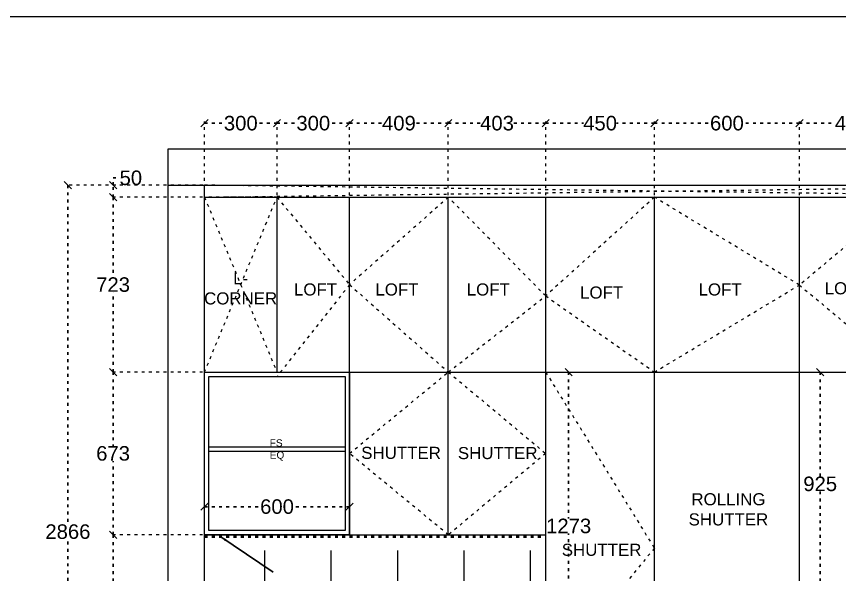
# Model space of a CAD drawing. Header units: millimetres. Extents: x 220712 to 1505573, y -354410 to 241923.
# Drawn here: x 245647 to 249054, y 95801 to 98109 of the extents above; entities that cross this region are included whole.
import ezdxf

# ---------------------------------------------------------------- set-up
doc = ezdxf.new("R2010")
doc.units = ezdxf.units.MM
doc.header["$MEASUREMENT"] = 0
doc.linetypes.add('ACAD_ISO03W100', pattern=[30, 12, -18])
doc.layers.add('Walls', color=253, linetype='Continuous')
doc.layers.add('Words', color=7, linetype='Continuous')
doc.styles.get("Standard").update_dxf_attribs({"font": 'arial.ttf'})
doc.dimstyles.get("Standard").update_dxf_attribs({"dimtxt": 60, "dimasz": 30, "dimexe": 7.75, "dimexo": 8.13, "dimgap": 0.63, "dimtad": 0, "dimtih": 1, "dimtoh": 1, "dimdec": 0, "dimzin": 0, "dimtxsty": 'Standard', "dimblk": 'OBLIQUE', "dimcen": 2.25, "dimclrd": 1, "dimclre": 1, "dimclrt": 1, "dimadec": 0, "dimazin": 0, "dimtfac": 1, "dimtdec": 0, "dimtofl": 0, "dimtmove": 0, "dimatfit": 3, "dimfxl": 1, "dimtolj": 1, "dimtzin": 0, "dimlwd": 30, "dimarcsym": 0})

# ---------------------------------------------------------------- blocks, each defined once
blk = doc.blocks.new('_Oblique')
at = {"color": 0, "linetype": 'ByBlock', "lineweight": -2}
blk.add_line((-0.5, -0.5), (0.5, 0.5), dxfattribs=at)
blk = doc.blocks.new('*D1708')
at = {"layer": 'Defpoints', "color": 0, "linetype": 'ACAD_ISO03W100', "transparency": 16777216}
for p in [(246047, 95965.5), (246425.5, 95965.5), (246425.5, 95365.5)]:
    blk.add_point(p, dxfattribs=at)
at = {"layer": 'Walls', "color": 1, "linetype": 'ACAD_ISO03W100', "lineweight": -2, "transparency": 16777216}
for p, q in [((246417.4, 95965.5), (246039.3, 95965.5)), ((246417.4, 95365.5), (246039.3, 95365.5))]:
    blk.add_line(p, q, dxfattribs=at)
at = {"layer": 'Walls', "color": 1, "linetype": 'ACAD_ISO03W100', "lineweight": 30, "transparency": 16777216}
for p, q in [((246047, 95965.5), (246047, 95696.8)), ((246047, 95365.5), (246047, 95634.2))]:
    blk.add_line(p, q, dxfattribs=at)
at = {"layer": 'Walls', "color": 1, "linetype": 'ACAD_ISO03W100', "lineweight": 30, "transparency": 16777216, "xscale": 30, "yscale": 30, "zscale": 30}
for p, rotation in [((246047, 95965.5), 90), ((246047, 95365.5), 270)]:
    blk.add_blockref('_Oblique', p, dxfattribs=dict(at, rotation=rotation))
at = {"layer": 'Walls', "color": 1, "linetype": 'ACAD_ISO03W100', "transparency": 16777216, "insert": (246047, 95665.5), "char_height": 60, "attachment_point": 5}
blk.add_mtext('\\A1;600', dxfattribs=at)
blk = doc.blocks.new('*D1709')
at = {"layer": 'Defpoints', "color": 0, "linetype": 'ACAD_ISO03W100', "transparency": 16777216}
for p in [(246047, 96638.5), (246275.5, 96638.5), (246425.5, 95965.5)]:
    blk.add_point(p, dxfattribs=at)
at = {"layer": 'Walls', "color": 1, "linetype": 'ACAD_ISO03W100', "lineweight": -2, "transparency": 16777216}
for p, q in [((246267.4, 96638.5), (246039.3, 96638.5)), ((246417.4, 95965.5), (246039.3, 95965.5))]:
    blk.add_line(p, q, dxfattribs=at)
at = {"layer": 'Walls', "color": 1, "linetype": 'ACAD_ISO03W100', "lineweight": 30, "transparency": 16777216}
for p, q in [((246047, 96638.5), (246047, 96333.3)), ((246047, 95965.5), (246047, 96270.7))]:
    blk.add_line(p, q, dxfattribs=at)
at = {"layer": 'Walls', "color": 1, "linetype": 'ACAD_ISO03W100', "lineweight": 30, "transparency": 16777216, "xscale": 30, "yscale": 30, "zscale": 30}
for p, rotation in [((246047, 96638.5), 90), ((246047, 95965.5), 270)]:
    blk.add_blockref('_Oblique', p, dxfattribs=dict(at, rotation=rotation))
at = {"layer": 'Walls', "color": 1, "linetype": 'ACAD_ISO03W100', "transparency": 16777216, "insert": (246047, 96302), "char_height": 60, "attachment_point": 5}
blk.add_mtext('\\A1;673', dxfattribs=at)
blk = doc.blocks.new('*D1710')
at = {"layer": 'Defpoints', "color": 0, "linetype": 'ACAD_ISO03W100', "transparency": 16777216}
for p in [(246047, 97361.5), (246425.5, 97361.5), (246425.5, 96638.5)]:
    blk.add_point(p, dxfattribs=at)
at = {"layer": 'Walls', "color": 1, "linetype": 'ACAD_ISO03W100', "lineweight": -2, "transparency": 16777216}
for p, q in [((246417.4, 97361.5), (246039.3, 97361.5)), ((246417.4, 96638.5), (246039.3, 96638.5))]:
    blk.add_line(p, q, dxfattribs=at)
at = {"layer": 'Walls', "color": 1, "linetype": 'ACAD_ISO03W100', "lineweight": 30, "transparency": 16777216}
for p, q in [((246047, 97361.5), (246047, 97031.3)), ((246047, 96638.5), (246047, 96968.7))]:
    blk.add_line(p, q, dxfattribs=at)
at = {"layer": 'Walls', "color": 1, "linetype": 'ACAD_ISO03W100', "lineweight": 30, "transparency": 16777216, "xscale": 30, "yscale": 30, "zscale": 30}
for p, rotation in [((246047, 97361.5), 90), ((246047, 96638.5), 270)]:
    blk.add_blockref('_Oblique', p, dxfattribs=dict(at, rotation=rotation))
at = {"layer": 'Walls', "color": 1, "linetype": 'ACAD_ISO03W100', "transparency": 16777216, "insert": (246047, 97000), "char_height": 60, "attachment_point": 5}
blk.add_mtext('\\A1;723', dxfattribs=at)
blk = doc.blocks.new('*D1718')
at = {"layer": 'Defpoints', "color": 0, "linetype": 'ACAD_ISO03W100', "transparency": 16777216}
for p in [(246725.5, 97667.5), (246425.5, 97361.5), (246725.5, 97361.5)]:
    blk.add_point(p, dxfattribs=at)
at = {"layer": 'Walls', "color": 1, "linetype": 'ACAD_ISO03W100', "lineweight": -2, "transparency": 16777216}
for p, q in [((246425.5, 97369.63), (246425.5, 97675.25)), ((246725.5, 97369.63), (246725.5, 97675.25))]:
    blk.add_line(p, q, dxfattribs=at)
at = {"layer": 'Walls', "color": 1, "linetype": 'ACAD_ISO03W100', "lineweight": 30, "transparency": 16777216}
for p, q in [((246425.5, 97667.5), (246508.710382, 97667.5)), ((246725.5, 97667.5), (246642.289618, 97667.5))]:
    blk.add_line(p, q, dxfattribs=at)
at = {"layer": 'Walls', "color": 1, "linetype": 'ACAD_ISO03W100', "lineweight": 30, "transparency": 16777216, "xscale": 30, "yscale": 30, "zscale": 30, "rotation": 180}
blk.add_blockref('_Oblique', (246425.5, 97667.5), dxfattribs=at)
at = {"layer": 'Walls', "color": 1, "linetype": 'ACAD_ISO03W100', "lineweight": 30, "transparency": 16777216, "xscale": 30, "yscale": 30, "zscale": 30}
blk.add_blockref('_Oblique', (246725.5, 97667.5), dxfattribs=at)
at = {"layer": 'Walls', "color": 1, "linetype": 'ACAD_ISO03W100', "transparency": 16777216, "insert": (246575.5, 97667.5), "char_height": 60, "attachment_point": 5}
blk.add_mtext('\\A1;300', dxfattribs=at)
blk = doc.blocks.new('*D1719')
at = {"layer": 'Defpoints', "color": 0, "linetype": 'ACAD_ISO03W100', "transparency": 16777216}
for p in [(246725.5, 97667.5), (246725.5, 97361.5), (247025.5, 97361.5)]:
    blk.add_point(p, dxfattribs=at)
at = {"layer": 'Walls', "color": 1, "linetype": 'ACAD_ISO03W100', "lineweight": -2, "transparency": 16777216}
for p, q in [((246725.5, 97369.63), (246725.5, 97675.25)), ((247025.5, 97369.63), (247025.5, 97675.25))]:
    blk.add_line(p, q, dxfattribs=at)
at = {"layer": 'Walls', "color": 1, "linetype": 'ACAD_ISO03W100', "lineweight": 30, "transparency": 16777216}
for p, q in [((246725.5, 97667.5), (246808.710382, 97667.5)), ((247025.5, 97667.5), (246942.289618, 97667.5))]:
    blk.add_line(p, q, dxfattribs=at)
at = {"layer": 'Walls', "color": 1, "linetype": 'ACAD_ISO03W100', "lineweight": 30, "transparency": 16777216, "xscale": 30, "yscale": 30, "zscale": 30, "rotation": 180}
blk.add_blockref('_Oblique', (246725.5, 97667.5), dxfattribs=at)
at = {"layer": 'Walls', "color": 1, "linetype": 'ACAD_ISO03W100', "lineweight": 30, "transparency": 16777216, "xscale": 30, "yscale": 30, "zscale": 30}
blk.add_blockref('_Oblique', (247025.5, 97667.5), dxfattribs=at)
at = {"layer": 'Walls', "color": 1, "linetype": 'ACAD_ISO03W100', "transparency": 16777216, "insert": (246875.5, 97667.5), "char_height": 60, "attachment_point": 5}
blk.add_mtext('\\A1;300', dxfattribs=at)
blk = doc.blocks.new('*D1720')
at = {"layer": 'Defpoints', "color": 0, "linetype": 'ACAD_ISO03W100', "transparency": 16777216}
for p in [(247025.5, 97667.5), (247025.5, 97361.5), (247434.5, 97361.5)]:
    blk.add_point(p, dxfattribs=at)
at = {"layer": 'Walls', "color": 1, "linetype": 'ACAD_ISO03W100', "lineweight": -2, "transparency": 16777216}
for p, q in [((247025.5, 97369.6), (247025.5, 97675.2)), ((247434.5, 97369.6), (247434.5, 97675.2))]:
    blk.add_line(p, q, dxfattribs=at)
at = {"layer": 'Walls', "color": 1, "linetype": 'ACAD_ISO03W100', "lineweight": 30, "transparency": 16777216}
for p, q in [((247025.5, 97667.5), (247161.8, 97667.5)), ((247434.5, 97667.5), (247298.2, 97667.5))]:
    blk.add_line(p, q, dxfattribs=at)
at = {"layer": 'Walls', "color": 1, "linetype": 'ACAD_ISO03W100', "lineweight": 30, "transparency": 16777216, "xscale": 30, "yscale": 30, "zscale": 30, "rotation": 180}
blk.add_blockref('_Oblique', (247025.5, 97667.5), dxfattribs=at)
at = {"layer": 'Walls', "color": 1, "linetype": 'ACAD_ISO03W100', "lineweight": 30, "transparency": 16777216, "xscale": 30, "yscale": 30, "zscale": 30}
blk.add_blockref('_Oblique', (247434.5, 97667.5), dxfattribs=at)
at = {"layer": 'Walls', "color": 1, "linetype": 'ACAD_ISO03W100', "transparency": 16777216, "insert": (247230, 97667.5), "char_height": 60, "attachment_point": 5}
blk.add_mtext('\\A1;409', dxfattribs=at)
blk = doc.blocks.new('*D1721')
at = {"layer": 'Defpoints', "color": 0, "linetype": 'ACAD_ISO03W100', "transparency": 16777216}
for p in [(247434.5, 97667.5), (247434.5, 97361.5), (247837.5, 97361.5)]:
    blk.add_point(p, dxfattribs=at)
at = {"layer": 'Walls', "color": 1, "linetype": 'ACAD_ISO03W100', "lineweight": -2, "transparency": 16777216}
for p, q in [((247434.5, 97369.6), (247434.5, 97675.2)), ((247837.5, 97369.6), (247837.5, 97675.2))]:
    blk.add_line(p, q, dxfattribs=at)
at = {"layer": 'Walls', "color": 1, "linetype": 'ACAD_ISO03W100', "lineweight": 30, "transparency": 16777216}
for p, q in [((247434.5, 97667.5), (247567.9, 97667.5)), ((247837.5, 97667.5), (247704.1, 97667.5))]:
    blk.add_line(p, q, dxfattribs=at)
at = {"layer": 'Walls', "color": 1, "linetype": 'ACAD_ISO03W100', "lineweight": 30, "transparency": 16777216, "xscale": 30, "yscale": 30, "zscale": 30, "rotation": 180}
blk.add_blockref('_Oblique', (247434.5, 97667.5), dxfattribs=at)
at = {"layer": 'Walls', "color": 1, "linetype": 'ACAD_ISO03W100', "lineweight": 30, "transparency": 16777216, "xscale": 30, "yscale": 30, "zscale": 30}
blk.add_blockref('_Oblique', (247837.5, 97667.5), dxfattribs=at)
at = {"layer": 'Walls', "color": 1, "linetype": 'ACAD_ISO03W100', "transparency": 16777216, "insert": (247636, 97667.5), "char_height": 60, "attachment_point": 5}
blk.add_mtext('\\A1;403', dxfattribs=at)
blk = doc.blocks.new('*D1722')
at = {"layer": 'Defpoints', "color": 0, "linetype": 'ACAD_ISO03W100', "transparency": 16777216}
for p in [(247837.5, 97667.5), (247837.5, 97361.5), (248287.5, 97361.5)]:
    blk.add_point(p, dxfattribs=at)
at = {"layer": 'Walls', "color": 1, "linetype": 'ACAD_ISO03W100', "lineweight": -2, "transparency": 16777216}
for p, q in [((247837.5, 97369.6), (247837.5, 97675.2)), ((248287.5, 97369.6), (248287.5, 97675.2))]:
    blk.add_line(p, q, dxfattribs=at)
at = {"layer": 'Walls', "color": 1, "linetype": 'ACAD_ISO03W100', "lineweight": 30, "transparency": 16777216}
for p, q in [((247837.5, 97667.5), (247994.5, 97667.5)), ((248287.5, 97667.5), (248130.5, 97667.5))]:
    blk.add_line(p, q, dxfattribs=at)
at = {"layer": 'Walls', "color": 1, "linetype": 'ACAD_ISO03W100', "lineweight": 30, "transparency": 16777216, "xscale": 30, "yscale": 30, "zscale": 30, "rotation": 180}
blk.add_blockref('_Oblique', (247837.5, 97667.5), dxfattribs=at)
at = {"layer": 'Walls', "color": 1, "linetype": 'ACAD_ISO03W100', "lineweight": 30, "transparency": 16777216, "xscale": 30, "yscale": 30, "zscale": 30}
blk.add_blockref('_Oblique', (248287.5, 97667.5), dxfattribs=at)
at = {"layer": 'Walls', "color": 1, "linetype": 'ACAD_ISO03W100', "transparency": 16777216, "insert": (248062.5, 97667.5), "char_height": 60, "attachment_point": 5}
blk.add_mtext('\\A1;450', dxfattribs=at)
blk = doc.blocks.new('*D1723')
at = {"layer": 'Defpoints', "color": 0, "linetype": 'ACAD_ISO03W100', "transparency": 16777216}
for p in [(248887.5, 97667.5), (248287.5, 97361.5), (248887.5, 97361.5)]:
    blk.add_point(p, dxfattribs=at)
at = {"layer": 'Walls', "color": 1, "linetype": 'ACAD_ISO03W100', "lineweight": -2, "transparency": 16777216}
for p, q in [((248287.5, 97369.6), (248287.5, 97675.2)), ((248887.5, 97369.6), (248887.5, 97675.2))]:
    blk.add_line(p, q, dxfattribs=at)
at = {"layer": 'Walls', "color": 1, "linetype": 'ACAD_ISO03W100', "lineweight": 30, "transparency": 16777216}
for p, q in [((248287.5, 97667.5), (248520.5, 97667.5)), ((248887.5, 97667.5), (248654.5, 97667.5))]:
    blk.add_line(p, q, dxfattribs=at)
at = {"layer": 'Walls', "color": 1, "linetype": 'ACAD_ISO03W100', "lineweight": 30, "transparency": 16777216, "xscale": 30, "yscale": 30, "zscale": 30, "rotation": 180}
blk.add_blockref('_Oblique', (248287.5, 97667.5), dxfattribs=at)
at = {"layer": 'Walls', "color": 1, "linetype": 'ACAD_ISO03W100', "lineweight": 30, "transparency": 16777216, "xscale": 30, "yscale": 30, "zscale": 30}
blk.add_blockref('_Oblique', (248887.5, 97667.5), dxfattribs=at)
at = {"layer": 'Walls', "color": 1, "linetype": 'ACAD_ISO03W100', "transparency": 16777216, "insert": (248587.5, 97667.5), "char_height": 60, "attachment_point": 5}
blk.add_mtext('\\A1;600', dxfattribs=at)
blk = doc.blocks.new('*D1724')
at = {"layer": 'Defpoints', "color": 0, "linetype": 'ACAD_ISO03W100', "transparency": 16777216}
for p in [(248887.5, 97667.5), (248887.5, 97361.5), (249320.5, 97361.5)]:
    blk.add_point(p, dxfattribs=at)
at = {"layer": 'Walls', "color": 1, "linetype": 'ACAD_ISO03W100', "lineweight": -2, "transparency": 16777216}
for p, q in [((248887.5, 97369.6), (248887.5, 97675.2)), ((249320.5, 97369.6), (249320.5, 97675.2))]:
    blk.add_line(p, q, dxfattribs=at)
at = {"layer": 'Walls', "color": 1, "linetype": 'ACAD_ISO03W100', "lineweight": 30, "transparency": 16777216}
for p, q in [((248887.5, 97667.5), (249035.9, 97667.5)), ((249320.5, 97667.5), (249172.1, 97667.5))]:
    blk.add_line(p, q, dxfattribs=at)
at = {"layer": 'Walls', "color": 1, "linetype": 'ACAD_ISO03W100', "lineweight": 30, "transparency": 16777216, "xscale": 30, "yscale": 30, "zscale": 30, "rotation": 180}
blk.add_blockref('_Oblique', (248887.5, 97667.5), dxfattribs=at)
at = {"layer": 'Walls', "color": 1, "linetype": 'ACAD_ISO03W100', "lineweight": 30, "transparency": 16777216, "xscale": 30, "yscale": 30, "zscale": 30}
blk.add_blockref('_Oblique', (249320.5, 97667.5), dxfattribs=at)
at = {"layer": 'Walls', "color": 1, "linetype": 'ACAD_ISO03W100', "transparency": 16777216, "insert": (249104, 97667.5), "char_height": 60, "attachment_point": 5}
blk.add_mtext('\\A1;433', dxfattribs=at)
blk = doc.blocks.new('*D1725')
at = {"layer": 'Defpoints', "color": 0, "linetype": 'ACAD_ISO03W100', "transparency": 16777216}
for p in [(247025.5, 96082), (246425.5, 95965.5), (247025.5, 95965.5)]:
    blk.add_point(p, dxfattribs=at)
at = {"layer": 'Walls', "color": 1, "linetype": 'ACAD_ISO03W100', "lineweight": -2, "transparency": 16777216}
for p, q in [((246425.5, 95973.6), (246425.5, 96089.8)), ((247025.5, 95973.6), (247025.5, 96089.8))]:
    blk.add_line(p, q, dxfattribs=at)
at = {"layer": 'Walls', "color": 1, "linetype": 'ACAD_ISO03W100', "lineweight": 30, "transparency": 16777216}
for p, q in [((246425.5, 96082), (246658.5, 96082)), ((247025.5, 96082), (246792.5, 96082))]:
    blk.add_line(p, q, dxfattribs=at)
at = {"layer": 'Walls', "color": 1, "linetype": 'ACAD_ISO03W100', "lineweight": 30, "transparency": 16777216, "xscale": 30, "yscale": 30, "zscale": 30, "rotation": 180}
blk.add_blockref('_Oblique', (246425.5, 96082), dxfattribs=at)
at = {"layer": 'Walls', "color": 1, "linetype": 'ACAD_ISO03W100', "lineweight": 30, "transparency": 16777216, "xscale": 30, "yscale": 30, "zscale": 30}
blk.add_blockref('_Oblique', (247025.5, 96082), dxfattribs=at)
at = {"layer": 'Walls', "color": 1, "linetype": 'ACAD_ISO03W100', "transparency": 16777216, "insert": (246725.5, 96082), "char_height": 60, "attachment_point": 5}
blk.add_mtext('\\A1;600', dxfattribs=at)
blk = doc.blocks.new('*D1726')
at = {"layer": 'Defpoints', "color": 0, "linetype": 'ACAD_ISO03W100', "transparency": 16777216}
for p in [(246047, 97411.5), (246426.2, 97411.5), (246425.5, 97361.5)]:
    blk.add_point(p, dxfattribs=at)
at = {"layer": 'Walls', "color": 1, "linetype": 'ACAD_ISO03W100', "lineweight": 30, "transparency": 16777216}
for p, q in [((246047, 97411.5), (246047, 97441.5)), ((246047, 97441.5), (246077, 97441.5)), ((246047, 97361.5), (246047, 97411.5))]:
    blk.add_line(p, q, dxfattribs=at)
at = {"layer": 'Walls', "color": 1, "linetype": 'ACAD_ISO03W100', "lineweight": -2, "transparency": 16777216}
for p, q in [((246418, 97411.5), (246039.3, 97411.5)), ((246417.4, 97361.5), (246039.3, 97361.5))]:
    blk.add_line(p, q, dxfattribs=at)
at = {"layer": 'Walls', "color": 1, "linetype": 'ACAD_ISO03W100', "lineweight": 30, "transparency": 16777216, "xscale": 30, "yscale": 30, "zscale": 30}
for p, rotation in [((246047, 97411.5), 90), ((246047, 97361.5), 270)]:
    blk.add_blockref('_Oblique', p, dxfattribs=dict(at, rotation=rotation))
at = {"layer": 'Walls', "color": 1, "linetype": 'ACAD_ISO03W100', "transparency": 16777216, "insert": (246120.5, 97441.5), "char_height": 60, "attachment_point": 5}
blk.add_mtext('\\A1;50', dxfattribs=at)
blk = doc.blocks.new('*D1727')
at = {"layer": 'Defpoints', "color": 0, "linetype": 'ACAD_ISO03W100', "transparency": 16777216}
for p in [(246275.5, 97411.5), (245860, 94545.5), (246275.5, 94545.5)]:
    blk.add_point(p, dxfattribs=at)
at = {"layer": 'Walls', "color": 1, "linetype": 'ACAD_ISO03W100', "lineweight": -2, "transparency": 16777216}
for p, q in [((246267.4, 97411.5), (245852.3, 97411.5)), ((246267.4, 94545.5), (245852.3, 94545.5))]:
    blk.add_line(p, q, dxfattribs=at)
at = {"layer": 'Walls', "color": 1, "linetype": 'ACAD_ISO03W100', "lineweight": 30, "transparency": 16777216}
for p, q in [((245860, 97411.5), (245860, 96009.8)), ((245860, 94545.5), (245860, 95947.2))]:
    blk.add_line(p, q, dxfattribs=at)
at = {"layer": 'Walls', "color": 1, "linetype": 'ACAD_ISO03W100', "lineweight": 30, "transparency": 16777216, "xscale": 30, "yscale": 30, "zscale": 30}
for p, rotation in [((245860, 97411.5), 90), ((245860, 94545.5), 270)]:
    blk.add_blockref('_Oblique', p, dxfattribs=dict(at, rotation=rotation))
at = {"layer": 'Walls', "color": 1, "linetype": 'ACAD_ISO03W100', "transparency": 16777216, "insert": (245860, 95978.5), "char_height": 60, "attachment_point": 5}
blk.add_mtext('\\A1;2866', dxfattribs=at)
blk = doc.blocks.new('*D1730')
at = {"layer": 'Defpoints', "color": 0, "linetype": 'ACAD_ISO03W100', "transparency": 16777216}
for p in [(248887.5, 96638.5), (248973.5, 96638.5), (248887.5, 95713.5)]:
    blk.add_point(p, dxfattribs=at)
at = {"layer": 'Walls', "color": 1, "linetype": 'ACAD_ISO03W100', "lineweight": -2, "transparency": 16777216}
for p, q in [((248895.6, 96638.5), (248981.3, 96638.5)), ((248895.6, 95713.5), (248981.3, 95713.5))]:
    blk.add_line(p, q, dxfattribs=at)
at = {"layer": 'Walls', "color": 1, "linetype": 'ACAD_ISO03W100', "lineweight": 30, "transparency": 16777216}
for p, q in [((248973.5, 96638.5), (248973.5, 96207.3)), ((248973.5, 95713.5), (248973.5, 96144.7))]:
    blk.add_line(p, q, dxfattribs=at)
at = {"layer": 'Walls', "color": 1, "linetype": 'ACAD_ISO03W100', "lineweight": 30, "transparency": 16777216, "xscale": 30, "yscale": 30, "zscale": 30}
for p, rotation in [((248973.5, 96638.5), 90), ((248973.5, 95713.5), 270)]:
    blk.add_blockref('_Oblique', p, dxfattribs=dict(at, rotation=rotation))
at = {"layer": 'Walls', "color": 1, "linetype": 'ACAD_ISO03W100', "transparency": 16777216, "insert": (248973.5, 96176), "char_height": 60, "attachment_point": 5}
blk.add_mtext('\\A1;925', dxfattribs=at)
blk = doc.blocks.new('*D1733')
at = {"layer": 'Defpoints', "color": 0, "linetype": 'ACAD_ISO03W100', "transparency": 16777216}
for p in [(247837.5, 96638.5), (247932.5, 96638.5), (247837.5, 95365.5)]:
    blk.add_point(p, dxfattribs=at)
at = {"layer": 'Walls', "color": 1, "linetype": 'ACAD_ISO03W100', "lineweight": -2, "transparency": 16777216}
for p, q in [((247845.6, 96638.5), (247940.3, 96638.5)), ((247845.6, 95365.5), (247940.3, 95365.5))]:
    blk.add_line(p, q, dxfattribs=at)
at = {"layer": 'Walls', "color": 1, "linetype": 'ACAD_ISO03W100', "lineweight": 30, "transparency": 16777216}
for p, q in [((247932.5, 96638.5), (247932.5, 96033.3)), ((247932.5, 95365.5), (247932.5, 95970.7))]:
    blk.add_line(p, q, dxfattribs=at)
at = {"layer": 'Walls', "color": 1, "linetype": 'ACAD_ISO03W100', "lineweight": 30, "transparency": 16777216, "xscale": 30, "yscale": 30, "zscale": 30}
for p, rotation in [((247932.5, 96638.5), 90), ((247932.5, 95365.5), 270)]:
    blk.add_blockref('_Oblique', p, dxfattribs=dict(at, rotation=rotation))
at = {"layer": 'Walls', "color": 1, "linetype": 'ACAD_ISO03W100', "transparency": 16777216, "insert": (247932.5, 96002), "char_height": 60, "attachment_point": 5}
blk.add_mtext('\\A1;1273', dxfattribs=at)

msp = doc.modelspace()

# ---------------------------------------------------------------- hatches: boundary and pattern name
at = {"layer": 'Walls', "linetype": 'ACAD_ISO03W100', "true_color": 0xc7c8ca}
h = msp.add_hatch(dxfattribs=at)
h.set_pattern_fill('ANGLE', color=9, scale=1000)
h.set_pattern_definition([(0, (0, 0), (0, 275), [200, -75]), (90, (0, 0), (-275, 2e-14), [200, -75])])
h.paths.add_polyline_path([(246425.5, 95965.5), (246425.5, 95365.5), (247837.5, 95365.5), (247837.5, 95965.5)])

# ---------------------------------------------------------------- linework, layer by layer
at = {"layer": 'Walls', "color": 18, "true_color": 0x000000}
for p, q in [((246275.5, 97561.5), (250187.5, 97561.5)), ((246275.5, 94545.5), (246275.5, 97561.5)), ((246275.5, 97411.5), (250187.5, 97411.5)), ((246425.5, 94545.5), (246425.5, 97411.5)), ((246425.5, 97361.5), (250187.5, 97361.5))]:
    msp.add_line(p, q, dxfattribs=at)
at = {"layer": 'Walls', "color": 159, "true_color": 0x22346e}
for p, q in [((246725.5, 96638.5), (246725.5, 97361.5)), ((247025.5, 96638.5), (247025.5, 97361.5)), ((247434.5, 95965.5), (247434.5, 97361.5)), ((247837.5, 95365.5), (247837.5, 97361.5)), ((248287.5, 94645.5), (248287.5, 97361.5)), ((248887.5, 94645.5), (248887.5, 97361.5)), ((248887.5, 94645.5), (248887.5, 97361.5)), ((246425.5, 96638.5), (250287.5, 96638.5)), ((247025.5, 95965.5), (247025.5, 96638.5)), ((246443.5, 96329.5), (247007.5, 96329.5)), ((246443.5, 96311.5), (247007.5, 96311.5)), ((246425.5, 95965.5), (247837.5, 95965.5))]:
    msp.add_line(p, q, dxfattribs=at)
at = {"layer": 'Walls', "color": 40, "linetype": 'ACAD_ISO03W100', "true_color": 0xf8d731}
for p, q in [((246425.5, 95960.5), (247837.5, 95960.5)), ((246425.5, 95958.5), (247837.5, 95958.5)), ((246425.5, 95956.5), (247837.5, 95956.5))]:
    msp.add_line(p, q, dxfattribs=at)
at = {"layer": 'Walls', "color": 18, "true_color": 0x000000}
msp.add_lwpolyline([(220711.5, 98109), (264020, 98109), (264020, 74090), (220711.5, 74090)], close=True, dxfattribs=at)
at = {"layer": 'Walls', "color": 240, "linetype": 'ACAD_ISO03W100', "true_color": 0xed1f24}
msp.add_lwpolyline([(246425.5, 97361.5), (250187.5, 97411.5), (250187.5, 97361.5), (246425.5, 97411.5)], dxfattribs=at)
at = {"layer": 'Walls', "color": 9, "linetype": 'ACAD_ISO03W100', "true_color": 0xc7c8ca}
for points in [[(246425.5, 96638.5), (246725.5, 97361.5), (246425.5, 97361.5), (246725.5, 96638.5)], [(246725.5, 97361.5), (247025.5, 97000), (246725.5, 96620.5)], [(247434.5, 97361.5), (247025.5, 97000), (247434.5, 96638.5), (247837.5, 96953.5), (247434.5, 97361.5)], [(248287.5, 97361.5), (247837.5, 96953.5), (248287.5, 96638.5), (248887.5, 96998.5), (248287.5, 97361.5)], [(249320.5, 97361.5), (248887.5, 96998.5), (249320.5, 96638.5), (249753.5, 97000), (249320.5, 97361.5)], [(247434.5, 96638.5), (247837.5, 96302), (247434.5, 95965.5), (247025.5, 96302), (247434.5, 96638.5)], [(247837.5, 96638.5), (248287.5, 95910.5), (247837.5, 95365.5)]]:
    msp.add_lwpolyline(points, dxfattribs=at)
at = {"layer": 'Walls', "color": 159, "true_color": 0x22346e}
for points in [[(246425.5, 96638.5), (247025.5, 96638.5), (247025.5, 95965.5), (246425.5, 95965.5)], [(246443.5, 96620.5), (247007.5, 96620.5), (247007.5, 95983.5), (246443.5, 95983.5)]]:
    msp.add_lwpolyline(points, close=True, dxfattribs=at)

# ---------------------------------------------------------------- texts
at = {"color": 7, "char_height": 50, "attachment_point": 1}
for s, insert in [('\\pxqc;L-\\PCORNER', (246343.5, 97051.6)), ('\\pxqc;LOFT', (246653.5, 97005.2)), ('\\pxqc;LOFT', (246990.5, 97005.2)), ('\\pxqc;LOFT', (247368.5, 97005.2)), ('\\pxqc;LOFT', (247837.5, 96992.5)), ('\\pxqc;LOFT', (248328, 97005.2)), ('\\pxqc;LOFT', (248850, 97010)), ('\\pxqc;SHUTTER', (247007.5, 96329.5)), ('\\pxqc;SHUTTER', (247407.5, 96328.7)), ('\\pxqc;ROLLING SHUTTER', (248362.5, 96137.7)), ('\\pxqc;SHUTTER', (247837.5, 95928.7))]:
    msp.add_mtext_dynamic_manual_height_columns(s, width=462.73, gutter_width=1213, heights=[0], dxfattribs=dict(at, insert=insert))
at = {"layer": 'Words', "color": 0, "insert": (246695.2, 96360.5), "char_height": 30, "attachment_point": 1}
msp.add_mtext_dynamic_manual_height_columns('FS\\PEQ', width=1178.022, gutter_width=866.4, heights=[0], dxfattribs=at)

# ---------------------------------------------------------------- dimensions: what is measured, and where the dimension line sits
at = {"layer": 'Walls', "color": 9, "linetype": 'ACAD_ISO03W100', "true_color": 0xc7c8ca}
for base, p1, p2, picture, middle in [((246725.5, 97667.5), (246425.5, 97361.5), (246725.5, 97361.5), '*D1718', (246575.5, 97667.5)), ((246725.5, 97667.5), (247025.5, 97361.5), (246725.5, 97361.5), '*D1719', (246875.5, 97667.5)), ((247025.5, 97667.5), (247434.5, 97361.5), (247025.5, 97361.5), '*D1720', (247230, 97667.5)), ((247434.5, 97667.5), (247837.5, 97361.5), (247434.5, 97361.5), '*D1721', (247636, 97667.5)), ((247837.5, 97667.5), (248287.5, 97361.5), (247837.5, 97361.5), '*D1722', (248062.5, 97667.5)), ((248887.5, 97667.5), (248287.5, 97361.5), (248887.5, 97361.5), '*D1723', (248587.5, 97667.5)), ((248887.5, 97667.5), (249320.5, 97361.5), (248887.5, 97361.5), '*D1724', (249104, 97667.5)), ((247025.5, 96082), (246425.5, 95965.5), (247025.5, 95965.5), '*D1725', (246725.5, 96082))]:
    dim = msp.add_linear_dim(base=base, p1=p1, p2=p2, dimstyle='Standard', dxfattribs=at)
    dim.commit()
    dim.dimension.update_dxf_attribs({"geometry": picture, "text_midpoint": middle})
for base, p1, p2, picture, middle in [((246047, 97411.5), (246425.5, 97361.5), (246426.2, 97411.5), '*D1726', (246120.5, 97441.5)), ((245860, 94545.5), (246275.5, 97411.5), (246275.5, 94545.5), '*D1727', (245860, 95978.5)), ((247932.5, 96638.5), (247837.5, 95365.5), (247837.5, 96638.5), '*D1733', (247932.5, 96002)), ((248973.5, 96638.5), (248887.5, 95713.5), (248887.5, 96638.5), '*D1730', (248973.5, 96176))]:
    dim = msp.add_linear_dim(base=base, p1=p1, p2=p2, angle=90, dimstyle='Standard', dxfattribs=at)
    dim.commit()
    dim.dimension.update_dxf_attribs({"geometry": picture, "text_midpoint": middle})
at = {"layer": 'Walls', "color": 159, "linetype": 'ACAD_ISO03W100', "true_color": 0x22346e}
for base, p1, p2, picture, middle in [((246047, 97361.5), (246425.5, 96638.5), (246425.5, 97361.5), '*D1710', (246047, 97000)), ((246047, 96638.5), (246425.5, 95965.5), (246275.5, 96638.5), '*D1709', (246047, 96302)), ((246047, 95965.5), (246425.5, 95365.5), (246425.5, 95965.5), '*D1708', (246047, 95665.5))]:
    dim = msp.add_linear_dim(base=base, p1=p1, p2=p2, angle=90, dimstyle='Standard', dxfattribs=at)
    dim.commit()
    dim.dimension.update_dxf_attribs({"geometry": picture, "text_midpoint": middle})

# ---------------------------------------------------------------- leaders
at = {"layer": 'Walls', "color": 252, "linetype": 'ByBlock', "true_color": 0x939598}
msp.add_leader([(246488.5, 95960.5), (246709.5, 95811.2)], dimstyle='Standard', override={"dimgap": 0.63, "dimtad": 0}, dxfattribs=at)

doc.saveas('drawing.dxf')
